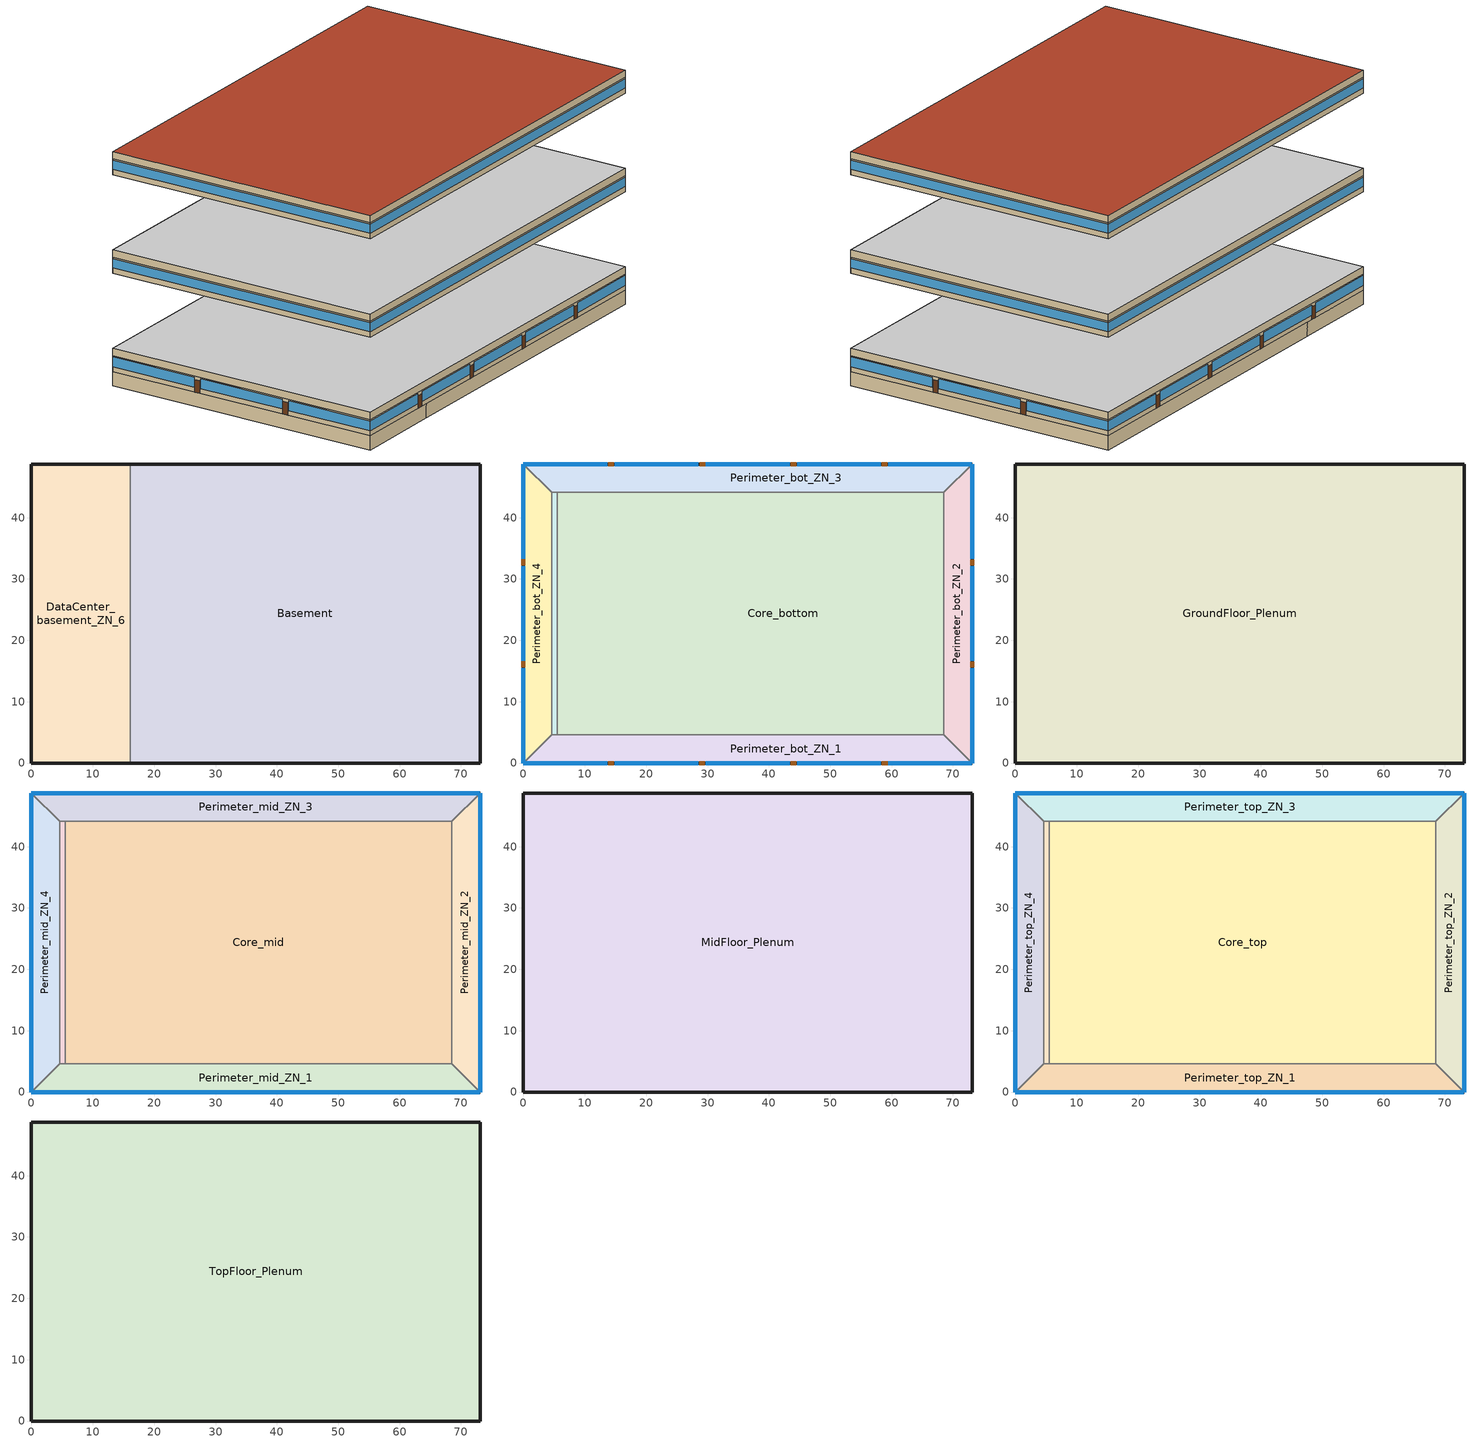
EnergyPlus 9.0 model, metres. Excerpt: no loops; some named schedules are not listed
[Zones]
Basement
 floor adiabatic (ext_slab_8in_with_carpet): 73.11,48.74 73.11,0 16.08,0 16.08,48.74 z-2.44
 wall ground (Basement_Wall_East_Cfactor): 73.11,0 73.11,48.74 z-2.44:0
 wall ground (Basement_Wall_South_Cfactor): 16.08,0 73.11,0 z-2.44:0
 wall ground (Basement_Wall_North_Cfactor): 73.11,48.74 16.08,48.74 z-2.44:0
 wall to DataCenter_basement_ZN_6 (int_wall): 16.08,48.74 16.08,0 z-2.44:0
DataCenter_basement_ZN_6
 floor adiabatic (ext_slab_8in_with_carpet): 16.08,48.74 16.08,0 0,0 0,48.74 z-2.44
 wall ground (DataCenter_basement_ZN_6_Wall_North_Cfactor): 16.08,48.74 0,48.74 z-2.44:0
 wall ground (DataCenter_basement_ZN_6_Wall_South_Cfactor): 0,0 16.08,0 z-2.44:0
 wall ground (DataCenter_basement_ZN_6_Wall_West_Cfactor): 0,48.74 0,0 z-2.44:0
Core_bottom
 floor to DataCenter_basement_ZN_6 (int_slab_floor): 16.08,44.16 16.08,4.57 5.49,4.57 5.49,44.16 z0
 floor to Basement (int_slab_floor): 68.53,44.16 68.53,4.57 16.08,4.57 16.08,44.16 z0
 wall to Perimeter_bot_ZN_1 (int_wall): 5.49,4.57 68.53,4.57 z0:2.74
 wall to DataCenter_bot_ZN_6 (int_wall): 5.49,44.16 5.49,4.57 z0:2.74
 wall to Perimeter_bot_ZN_3 (int_wall): 68.53,44.16 5.49,44.16 z0:2.74
 wall to Perimeter_bot_ZN_2 (int_wall): 68.53,4.57 68.53,44.16 z0:2.74
 ceiling to GroundFloor_Plenum (DropCeiling): 5.49,44.16 5.49,4.57 68.53,4.57 68.53,44.16 z2.74
Perimeter_bot_ZN_3
 floor to Basement (int_slab_floor): 73.11,48.74 68.53,44.16 16.08,44.16 16.08,48.74 z0
 floor to DataCenter_basement_ZN_6 (int_slab_floor): 16.08,48.74 16.08,44.16 4.57,44.16 0,48.74 z0
 wall outside (nonres_ext_wall): 73.11,48.74 0,48.74 z0:2.74
 wall to Perimeter_bot_ZN_4 (int_wall): 0,48.74 4.57,44.16 z0:2.74
 wall to Perimeter_bot_ZN_2 (int_wall): 68.53,44.16 73.11,48.74 z0:2.74
 wall to DataCenter_bot_ZN_6 (int_wall): 4.57,44.16 5.49,44.16 z0:2.74
 window (Window_U_0.26_SHGC_0.4): 73.11,48.74 59.46,48.74 / 58.24,48.74 44.6,48.74 / 43.38,48.74 29.73,48.74 / 28.51,48.74 14.86,48.74 / 13.65,48.74 0,48.74 z0.8:2.5
 door (Swinging Door_con): 59.29,48.74 58.38,48.74 / 44.44,48.74 43.52,48.74 / 29.61,48.74 28.7,48.74 / 14.74,48.74 13.82,48.74 z0:2.13
 ceiling to GroundFloor_Plenum (DropCeiling): 0,48.74 4.57,44.16 68.53,44.16 73.11,48.74 z2.74
Perimeter_bot_ZN_2
 floor to Basement (int_slab_floor): 73.11,48.74 73.11,0 68.53,4.57 68.53,44.16 z0
 wall outside (nonres_ext_wall): 73.11,0 73.11,48.74 z0:2.74
 wall to Perimeter_bot_ZN_1 (int_wall): 68.53,4.57 73.11,0 z0:2.74
 window (Window_U_0.26_SHGC_0.4): 73.11,0 73.11,15.43 / 73.11,16.65 73.11,32.09 / 73.11,33.3 73.11,48.74 z0.83:2.5
 door (Swinging Door_con): 73.11,15.6 73.11,16.51 / 73.11,32.21 73.11,33.12 z0:2.13
 ceiling to GroundFloor_Plenum (DropCeiling): 68.53,44.16 68.53,4.57 73.11,0 73.11,48.74 z2.74
Perimeter_bot_ZN_1
 floor to DataCenter_basement_ZN_6 (int_slab_floor): 16.08,4.57 16.08,0 0,0 4.57,4.57 z0
 floor to Basement (int_slab_floor): 68.53,4.57 73.11,0 16.08,0 16.08,4.57 z0
 wall outside (nonres_ext_wall): 0,0 73.11,0 z0:2.74
 wall to DataCenter_bot_ZN_6 (int_wall): 5.49,4.57 4.57,4.57 z0:2.74
 wall to Perimeter_bot_ZN_4 (int_wall): 4.57,4.57 0,0 z0:2.74
 window (Window_U_0.26_SHGC_0.4): 0,0 13.65,0 / 14.87,0 28.51,0 / 29.73,0 43.38,0 / 44.6,0 58.24,0 / 59.46,0 73.11,0 z0.8:2.5
 door (Swinging Door_con): 13.81,0 14.73,0 / 28.64,0 29.56,0 / 43.53,0 44.44,0 / 58.43,0 59.34,0 z0:2.13
 ceiling to GroundFloor_Plenum (DropCeiling): 4.57,4.57 0,0 73.11,0 68.53,4.57 z2.74
Perimeter_bot_ZN_4
 floor to DataCenter_basement_ZN_6 (int_slab_floor): 4.57,44.16 4.57,4.57 0,0 0,48.74 z0
 wall outside (nonres_ext_wall): 0,48.74 0,0 z0:2.74
 wall to DataCenter_bot_ZN_6 (int_wall): 4.57,4.57 4.57,44.16 z0:2.74
 window (Window_U_0.26_SHGC_0.4): 0,48.74 0,33.3 / 0,32.09 0,16.65 / 0,15.43 0,0 z0.83:2.5
 door (Swinging Door_con): 0,33.19 0,32.27 / 0,16.55 0,15.64 z0:2.13
 ceiling to GroundFloor_Plenum (DropCeiling): 0,48.74 0,0 4.57,4.57 4.57,44.16 z2.74
DataCenter_bot_ZN_6
 floor to DataCenter_basement_ZN_6 (int_slab_floor): 5.49,44.16 5.49,4.57 4.57,4.57 4.57,44.16 z0
 ceiling to GroundFloor_Plenum (DropCeiling): 4.57,44.16 4.57,4.57 5.49,4.57 5.49,44.16 z2.74
GroundFloor_Plenum
 wall outside (nonres_ext_wall): 73.11,48.74 0,48.74 0,0 73.11,0 73.11,48.74 z2.74:3.96
 ceiling adiabatic (int_slab_ceiling): 0,48.74 0,0 73.11,0 73.11,48.74 z3.96
Core_mid
 floor adiabatic (int_slab_floor): 68.53,44.16 68.53,4.57 5.49,4.57 5.49,44.16 z16.77
 wall to Perimeter_mid_ZN_1 (int_wall): 5.49,4.57 68.53,4.57 z16.77:19.51
 wall to DataCenter_mid_ZN_6 (int_wall): 5.49,44.16 5.49,4.57 z16.77:19.51
 wall to Perimeter_mid_ZN_3 (int_wall): 68.53,44.16 5.49,44.16 z16.77:19.51
 wall to Perimeter_mid_ZN_2 (int_wall): 68.53,4.57 68.53,44.16 z16.77:19.51
 ceiling to MidFloor_Plenum (DropCeiling): 5.49,44.16 5.49,4.57 68.53,4.57 68.53,44.16 z19.51
Perimeter_mid_ZN_3
 floor adiabatic (int_slab_floor): 73.11,48.74 68.53,44.16 4.57,44.16 0,48.74 z16.77
 wall outside (nonres_ext_wall): 73.11,48.74 0,48.74 z16.77:19.51
 wall to Perimeter_mid_ZN_4 (int_wall): 0,48.74 4.57,44.16 z16.77:19.51
 wall to Perimeter_mid_ZN_2 (int_wall): 68.53,44.16 73.11,48.74 z16.77:19.51
 wall to DataCenter_mid_ZN_6 (int_wall): 4.57,44.16 5.49,44.16 z16.77:19.51
 window (Window_U_0.26_SHGC_0.4): 73.11,48.74 0,48.74 z17.68:19.27
 ceiling to MidFloor_Plenum (DropCeiling): 0,48.74 4.57,44.16 68.53,44.16 73.11,48.74 z19.51
Perimeter_mid_ZN_2
 floor adiabatic (int_slab_floor): 73.11,48.74 73.11,0 68.53,4.57 68.53,44.16 z16.77
 wall outside (nonres_ext_wall): 73.11,0 73.11,48.74 z16.77:19.51
 wall to Perimeter_mid_ZN_1 (int_wall): 68.53,4.57 73.11,0 z16.77:19.51
 window (Window_U_0.26_SHGC_0.4): 73.11,0 73.11,48.74 z17.68:19.27
 ceiling to MidFloor_Plenum (DropCeiling): 68.53,44.16 68.53,4.57 73.11,0 73.11,48.74 z19.51
Perimeter_mid_ZN_1
 floor adiabatic (int_slab_floor): 68.53,4.57 73.11,0 0,0 4.57,4.57 z16.77
 wall outside (nonres_ext_wall): 0,0 73.11,0 z16.77:19.51
 wall to DataCenter_mid_ZN_6 (int_wall): 5.49,4.57 4.57,4.57 z16.77:19.51
 wall to Perimeter_mid_ZN_4 (int_wall): 4.57,4.57 0,0 z16.77:19.51
 window (Window_U_0.26_SHGC_0.4): 0,0 73.11,0 z17.68:19.27
 ceiling to MidFloor_Plenum (DropCeiling): 4.57,4.57 0,0 73.11,0 68.53,4.57 z19.51
Perimeter_mid_ZN_4
 floor adiabatic (int_slab_floor): 4.57,44.16 4.57,4.57 0,0 0,48.74 z16.77
 wall outside (nonres_ext_wall): 0,48.74 0,0 z16.77:19.51
 wall to DataCenter_mid_ZN_6 (int_wall): 4.57,4.57 4.57,44.16 z16.77:19.51
 window (Window_U_0.26_SHGC_0.4): 0,48.74 0,0 z17.68:19.27
 ceiling to MidFloor_Plenum (DropCeiling): 0,48.74 0,0 4.57,4.57 4.57,44.16 z19.51
DataCenter_mid_ZN_6
 floor adiabatic (int_slab_floor): 5.49,44.16 5.49,4.57 4.57,4.57 4.57,44.16 z16.77
 ceiling to MidFloor_Plenum (DropCeiling): 4.57,44.16 4.57,4.57 5.49,4.57 5.49,44.16 z19.51
MidFloor_Plenum
 wall outside (nonres_ext_wall): 73.11,48.74 0,48.74 0,0 73.11,0 73.11,48.74 z19.51:20.73
 ceiling adiabatic (int_slab_ceiling): 0,48.74 0,0 73.11,0 73.11,48.74 z20.73
Core_top
 floor adiabatic (int_slab_floor): 68.53,44.16 68.53,4.57 5.49,4.57 5.49,44.16 z33.54
 wall to Perimeter_bot_ZN_1 (int_wall): 5.49,4.57 68.53,4.57 z33.54:36.28
 wall to Perimeter_top_ZN_4 (int_wall): 5.49,44.16 5.49,4.57 z33.54:36.28
 wall to Perimeter_top_ZN_3 (int_wall): 68.53,44.16 5.49,44.16 z33.54:36.28
 wall to Perimeter_top_ZN_2 (int_wall): 68.53,4.57 68.53,44.16 z33.54:36.28
 ceiling to TopFloor_Plenum (DropCeiling): 5.49,44.16 5.49,4.57 68.53,4.57 68.53,44.16 z36.28
Perimeter_top_ZN_3
 floor adiabatic (int_slab_floor): 73.11,48.74 68.53,44.16 4.57,44.16 0,48.74 z33.54
 wall outside (nonres_ext_wall): 73.11,48.74 0,48.74 z33.54:36.28
 wall to Perimeter_top_ZN_4 (int_wall): 0,48.74 4.57,44.16 z33.54:36.28
 wall to Perimeter_top_ZN_2 (int_wall): 68.53,44.16 73.11,48.74 z33.54:36.28
 wall to DataCenter_top_ZN_6 (int_wall): 4.57,44.16 5.49,44.16 z33.54:36.28
 window (Window_U_0.26_SHGC_0.4): 73.11,48.74 0,48.74 z34.45:36.04
 ceiling to TopFloor_Plenum (DropCeiling): 0,48.74 4.57,44.16 68.53,44.16 73.11,48.74 z36.28
Perimeter_top_ZN_2
 floor adiabatic (int_slab_floor): 73.11,48.74 73.11,0 68.53,4.57 68.53,44.16 z33.54
 wall outside (nonres_ext_wall): 73.11,0 73.11,48.74 z33.54:36.28
 wall to Perimeter_top_ZN_1 (int_wall): 68.53,4.57 73.11,0 z33.54:36.28
 window (Window_U_0.26_SHGC_0.4): 73.11,0 73.11,48.74 z34.45:36.04
 ceiling to TopFloor_Plenum (DropCeiling): 68.53,44.16 68.53,4.57 73.11,0 73.11,48.74 z36.28
Perimeter_top_ZN_1
 floor adiabatic (int_slab_floor): 68.53,4.57 73.11,0 0,0 4.57,4.57 z33.54
 wall outside (nonres_ext_wall): 0,0 73.11,0 z33.54:36.28
 wall to DataCenter_top_ZN_6 (int_wall): 5.49,4.57 4.57,4.57 z33.54:36.28
 wall to Perimeter_top_ZN_4 (int_wall): 4.57,4.57 0,0 z33.54:36.28
 window (Window_U_0.26_SHGC_0.4): 0,0 73.11,0 z34.45:36.04
 ceiling to TopFloor_Plenum (DropCeiling): 4.57,4.57 0,0 73.11,0 68.53,4.57 z36.28
Perimeter_top_ZN_4
 floor adiabatic (int_slab_floor): 4.57,44.16 4.57,4.57 0,0 0,48.74 z33.54
 wall outside (nonres_ext_wall): 0,48.74 0,0 z33.54:36.28
 wall to DataCenter_top_ZN_6 (int_wall): 4.57,4.57 4.57,44.16 z33.54:36.28
 window (Window_U_0.26_SHGC_0.4): 0,48.74 0,0 z34.45:36.04
 ceiling to TopFloor_Plenum (DropCeiling): 0,48.74 0,0 4.57,4.57 4.57,44.16 z36.28
DataCenter_top_ZN_6
 floor adiabatic (int_slab_floor): 5.49,44.16 5.49,4.57 4.57,4.57 4.57,44.16 z33.54
 ceiling to TopFloor_Plenum (DropCeiling): 4.57,44.16 4.57,4.57 5.49,4.57 5.49,44.16 z36.28
TopFloor_Plenum
 wall outside (nonres_ext_wall): 0,0 73.11,0 73.11,48.74 0,48.74 0,0 z36.28:37.5
 roof outside (nonres_roof): 0,48.74 0,0 73.11,0 73.11,48.74 z37.5
[Building]
OfficeLarge: North Axis {deg}=0; Terrain=City; Loads Convergence Tolerance Value=0.04; Temperature Convergence Tolerance Value {deltaC}=0.2; Solar Distribution=FullInteriorAndExterior; Maximum Number of Warmup Days=25; Minimum Number of Warmup Days=6
[Site:Location]
Site:Location=Fairbanks Intl Arpt_AK_USA Design_Conditions; Latitude {N+ S-}=64.82; Longitude {W- E+}=-147.85; Time Zone Relative to GMT {GMT+/-}=-9; Elevation {m}=133
[SizingPeriod:DesignDay] Day of Month=21; Dry-Bulb Temperature Range Modifier Type=DefaultMultipliers; Humidity Condition Type=Wetbulb; Barometric Pressure {Pa}=99737; Rain {Yes/No}=No; Snow on ground {Yes/No}=No; Daylight Savings Time Indicator=No
Name | Month | Day Type | Maximum Dry-Bulb Temperature {C} | Daily Dry-Bulb Temperature Range {C} | Wetbulb at Maximum Dry-Bulb {C} | Wind Speed {m/s} design conditions vs. traditional 6.71 m/s (15 mph) | Wind Direction {Degrees; N=0, S=180} | Solar Model Indicator | Clearness {0.0 to 1.1} | Wind Speed {m/s} design conditions vs. traditional 3.35 m/s (7mph) | ASHRAE Clear Sky Optical Depth for Beam Irradiance (taub) | ASHRAE Clear Sky Optical Depth for Diffuse Irradiance (taud)
Fairbanks Intl Arpt Ann Htg 99.6% Condns DB | 1 | WinterDesignDay | -41.9 | 0 | -41.9 | 0.3 | 20 | ASHRAEClearSky | 0
Fairbanks Intl Arpt Ann Clg .4% Condns DB=>MWB | 7 | SummerDesignDay | 27.4 | 10.2 | 16.1 |  | 180 | ASHRAETau |  | 3.1 | 0.387 | 2.212
[Site:WaterMainsTemperature]
Calculation Method=Correlation; Annual average outdoor air temperature {C}=-1.525; Maximum difference in monthly average outdoor air temperatures {C}=36.2
[Site:GroundTemperature:FCfactorMethod]
January Ground Temperature {C}=-3.1; February Ground Temperature {C}=-17.7; March Ground Temperature {C}=-19.3; April Ground Temperature {C}=-17.6; May Ground Temperature {C}=-15.4; June Ground Temperature {C}=-10.3; July Ground Temperature {C}=0.7; August Ground Temperature {C}=10.6; September Ground Temperature {C}=16; October Ground Temperature {C}=16.9; November Ground Temperature {C}=14.2; December Ground Temperature {C}=6.7
[Material:NoMass]
Opaque Door panel_con: MediumRough, 0.475964, 0.9, 0.7, 0.7
CP02 CARPET PAD: VeryRough, 0.21648, 0.9, 0.7, 0.8
Nonres_Roof_Insulation: MediumSmooth, 6.09289, 0.9, 0.7, 0.7
Nonres_Exterior_Wall_Insulation: MediumSmooth, 3.35193, 0.9, 0.7, 0.7
[Construction]
Swinging Door_con: Opaque Door panel_con
InteriorFurnishings: Std Wood 6inch
DropCeiling: AC02 Acoustic Ceiling
int_wall: G01 13mm gypsum board, G01 13mm gypsum board
ext_slab_8in_with_carpet: 200mm Normalweight concrete floor, CP02 CARPET PAD
int_slab_floor: 100mm Normalweight concrete floor, CP02 CARPET PAD
int_slab_ceiling: CP02 CARPET PAD, 100mm Normalweight concrete floor
nonres_roof: F13 Built-up roofing, Nonres_Roof_Insulation, F08 Metal surface
nonres_ext_wall: 200mm Normalweight concrete wall, Nonres_Exterior_Wall_Insulation, G01 13mm gypsum board
Window_U_0.26_SHGC_0.4: Glazing Layer
[Material]
Name | Roughness | Thickness {m} | Conductivity {W/m-K} | Density {kg/m3} | Specific Heat {J/kg-K} | Thermal Absorptance | Solar Absorptance | Visible Absorptance | Absorptance:Thermal | Absorptance:Solar | Absorptance:Visible
Std Wood 6inch | MediumSmooth | 0.15 | 0.12 | 540 | 1210 | 0.9 | 0.7 | 0.7
AC02 Acoustic Ceiling | MediumSmooth | 0.0127 | 0.057 | 288 | 1339 | 0.9 | 0.7 | 0.2
F08 Metal surface | Smooth | 0.0008 | 45.28 | 7824 | 500
F13 Built-up roofing | Rough | 0.0095 | 0.16 | 1120 | 1460 |  |  |  | 0.9 | 0.7
G01 13mm gypsum board | Smooth | 0.0127 | 0.16 | 800 | 1090 |  |  |  | 0.9 | 0.7 | 0.5
200mm Normalweight concrete wall; 200mm Normalweight concrete floor | MediumRough | 0.2032 | 2.31 | 2322 | 832
100mm Normalweight concrete floor | MediumRough | 0.1016 | 2.31 | 2322 | 832
[WindowMaterial:SimpleGlazingSystem]
Glazing Layer: U-Factor {W/m2-K}=1.47635; Solar Heat Gain Coefficient=0.4; Visible Transmittance=0.44
[Construction:CfactorUndergroundWall] C-Factor=0.357714; Height=2.439
Basement_Wall_East_Cfactor; Basement_Wall_South_Cfactor; Basement_Wall_North_Cfactor; DataCenter_basement_ZN_6_Wall_North_Cfactor; DataCenter_basement_ZN_6_Wall_South_Cfactor; DataCenter_basement_ZN_6_Wall_West_Cfactor
[Zone]
Name | Type | Multiplier | Ceiling Height {m} | Volume {m3} | Floor Area {m2} | Part of Total Floor Area
Basement; Core_bottom; Core_top; Perimeter_bot_ZN_3; Perimeter_bot_ZN_2; Perimeter_bot_ZN_1; Perimeter_bot_ZN_4; Perimeter_top_ZN_3; Perimeter_top_ZN_2; Perimeter_top_ZN_1; Perimeter_top_ZN_4 | 1 | 1 | autocalculate | autocalculate | autocalculate | YES
Core_mid; Perimeter_mid_ZN_3; Perimeter_mid_ZN_2; Perimeter_mid_ZN_1; Perimeter_mid_ZN_4 | 1 | 10 | autocalculate | autocalculate | autocalculate | YES
GroundFloor_Plenum; TopFloor_Plenum |  | 1 | autocalculate | autocalculate | autocalculate | No
MidFloor_Plenum |  | 10 | autocalculate | autocalculate | autocalculate | No
DataCenter_bot_ZN_6; DataCenter_top_ZN_6; DataCenter_basement_ZN_6 |  | 1
DataCenter_mid_ZN_6 |  | 10
[InternalMass] Construction=InteriorFurnishings
Name | Zone | Surface Area {m2}
Basement_InternalMass_1 | Basement | 7126.21
Core_bottom_InternalMass_1 | Core_bottom | 5064.65
Core_mid_InternalMass_1 | Core_mid | 5064.65
Core_top_InternalMass_1 | Core_top | 5064.65
Perimeter_bot_ZN_3_InternalMass_1 | Perimeter_bot_ZN_3 | 626.8258
Perimeter_bot_ZN_2_InternalMass_1 | Perimeter_bot_ZN_2 | 403.9504
Perimeter_bot_ZN_1_InternalMass_1 | Perimeter_bot_ZN_1 | 626.8354
Perimeter_bot_ZN_4_InternalMass_1 | Perimeter_bot_ZN_4 | 403.9478
Perimeter_mid_ZN_3_InternalMass_1 | Perimeter_mid_ZN_3 | 626.8258
Perimeter_mid_ZN_2_InternalMass_1 | Perimeter_mid_ZN_2 | 403.9504
Perimeter_mid_ZN_1_InternalMass_1 | Perimeter_mid_ZN_1 | 626.8354
Perimeter_mid_ZN_4_InternalMass_1 | Perimeter_mid_ZN_4 | 403.9478
Perimeter_top_ZN_3_InternalMass_1 | Perimeter_top_ZN_3 | 626.8258
Perimeter_top_ZN_2_InternalMass_1 | Perimeter_top_ZN_2 | 403.9504
Perimeter_top_ZN_1_InternalMass_1 | Perimeter_top_ZN_1 | 626.8354
Perimeter_top_ZN_4_InternalMass_1 | Perimeter_top_ZN_4 | 403.9478
[People] Number of People Calculation Method=Area/Person; Zone Floor Area per Person {m2/person}=18.5788; Fraction Radiant=0.3; Sensible Heat Fraction=AUTOCALCULATE; Activity Level Schedule=ACTIVITY_SCH; Enable ASHRAE 55 Comfort Warnings=No; Mean Radiant Temperature Calculation Type=ZoneAveraged; Work Efficiency Schedule=WORK_EFF_SCH; Clothing Insulation Calculation Method=ClothingInsulationSchedule; Clothing Insulation Schedule=CLOTHING_SCH; Air Velocity Schedule=AIR_VELO_SCH; Thermal Comfort Model 1 Type=FANGER
Name | Zone or ZoneList | Number of People Schedule
Basement | Basement | BLDG_OCC_SCH_wo_SB
Core_bottom | Core_bottom | BLDG_OCC_SCH_wo_SB
Core_mid | Core_mid | BLDG_OCC_SCH_wo_SB
Core_top | Core_top | BLDG_OCC_SCH_wo_SB
Perimeter_bot_ZN_3 | Perimeter_bot_ZN_3 | BLDG_OCC_SCH_wo_SB
Perimeter_bot_ZN_2 | Perimeter_bot_ZN_2 | BLDG_OCC_SCH_wo_SB
Perimeter_bot_ZN_1 | Perimeter_bot_ZN_1 | BLDG_OCC_SCH_wo_SB
Perimeter_bot_ZN_4 | Perimeter_bot_ZN_4 | BLDG_OCC_SCH_wo_SB
Perimeter_mid_ZN_3 | Perimeter_mid_ZN_3 | BLDG_OCC_SCH_wo_SB
Perimeter_mid_ZN_2 | Perimeter_mid_ZN_2 | BLDG_OCC_SCH_w_SB
Perimeter_mid_ZN_1 | Perimeter_mid_ZN_1 | BLDG_OCC_SCH_wo_SB
Perimeter_mid_ZN_4 | Perimeter_mid_ZN_4 | BLDG_OCC_SCH_wo_SB
Perimeter_top_ZN_3 | Perimeter_top_ZN_3 | BLDG_OCC_SCH_wo_SB
Perimeter_top_ZN_2 | Perimeter_top_ZN_2 | BLDG_OCC_SCH_wo_SB
Perimeter_top_ZN_1 | Perimeter_top_ZN_1 | BLDG_OCC_SCH_wo_SB
Perimeter_top_ZN_4 | Perimeter_top_ZN_4 | BLDG_OCC_SCH_wo_SB
[Lights] Schedule=BLDG_LIGHT_SCH; Design Level Calculation Method=Watts/Area; Watts per Zone Floor Area {W/m2}=6.8889; Return Air Fraction=0; Fraction Radiant=0.7; Fraction Visible=0.2; Fraction Replaceable=1; Return Air Fraction Calculated from Plenum Temperature=No
Name | Zone or ZoneList
Basement_Lights | Basement
Core_bottom_Lights | Core_bottom
Core_mid_Lights | Core_mid
Core_top_Lights | Core_top
Perimeter_bot_ZN_3_Lights | Perimeter_bot_ZN_3
Perimeter_bot_ZN_2_Lights | Perimeter_bot_ZN_2
Perimeter_bot_ZN_1_Lights | Perimeter_bot_ZN_1
Perimeter_bot_ZN_4_Lights | Perimeter_bot_ZN_4
Perimeter_mid_ZN_3_Lights | Perimeter_mid_ZN_3
Perimeter_mid_ZN_2_Lights | Perimeter_mid_ZN_2
Perimeter_mid_ZN_1_Lights | Perimeter_mid_ZN_1
Perimeter_mid_ZN_4_Lights | Perimeter_mid_ZN_4
Perimeter_top_ZN_3_Lights | Perimeter_top_ZN_3
Perimeter_top_ZN_2_Lights | Perimeter_top_ZN_2
Perimeter_top_ZN_1_Lights | Perimeter_top_ZN_1
Perimeter_top_ZN_4_Lights | Perimeter_top_ZN_4
DataCenter_Basement_Lights | DataCenter_basement_ZN_6
DataCenter_bot_Lights | DataCenter_bot_ZN_6
DataCenter_mid_Lights | DataCenter_mid_ZN_6
DataCenter_top_Lights | DataCenter_top_ZN_6
[ElectricEquipment] Fraction Latent=0; Fraction Lost=0
Name | Zone or ZoneList | Schedule | Design Level Calculation Method | Design Level {W} | Fraction Radiant | Watts per Zone Floor Area {W/m2}
Basement_MiscPlug_Equip | Basement | Always_on | EquipmentLevel | 13457.5 | 0.5
Core_bottom_MiscPlug_Equip | Core_bottom | BLDG_EQUIP_SCH | EquipmentLevel | 20142.9 | 0.5
Core_mid_MiscPlug_Equip | Core_mid | BLDG_EQUIP_SCH | EquipmentLevel | 20142.8 | 0.5
Core_top_MiscPlug_Equip | Core_top | BLDG_EQUIP_SCH | EquipmentLevel | 20142.8 | 0.5
Perimeter_bot_ZN_3_MiscPlug_Equip | Perimeter_bot_ZN_3 | BLDG_EQUIP_SCH | EquipmentLevel | 2529.24 | 0.5
Perimeter_bot_ZN_2_MiscPlug_Equip | Perimeter_bot_ZN_2 | BLDG_EQUIP_SCH | EquipmentLevel | 1629.94 | 0.5
Perimeter_bot_ZN_1_MiscPlug_Equip | Perimeter_bot_ZN_1 | BLDG_EQUIP_SCH | EquipmentLevel | 2529.28 | 0.5
Perimeter_bot_ZN_4_MiscPlug_Equip | Perimeter_bot_ZN_4 | BLDG_EQUIP_SCH | EquipmentLevel | 1629.93 | 0.5
Perimeter_mid_ZN_3_MiscPlug_Equip | Perimeter_mid_ZN_3 | BLDG_EQUIP_SCH | EquipmentLevel | 2529.24 | 0.5
Perimeter_mid_ZN_2_MiscPlug_Equip | Perimeter_mid_ZN_2 | BLDG_EQUIP_SCH | EquipmentLevel | 1629.94 | 0.5
Perimeter_mid_ZN_1_MiscPlug_Equip | Perimeter_mid_ZN_1 | BLDG_EQUIP_SCH | EquipmentLevel | 2529.28 | 0.5
Perimeter_mid_ZN_4_MiscPlug_Equip | Perimeter_mid_ZN_4 | BLDG_EQUIP_SCH | EquipmentLevel | 1629.93 | 0.5
Perimeter_top_ZN_3_MiscPlug_Equip | Perimeter_top_ZN_3 | BLDG_EQUIP_SCH | EquipmentLevel | 2529.24 | 0.5
Perimeter_top_ZN_2_MiscPlug_Equip | Perimeter_top_ZN_2 | BLDG_EQUIP_SCH | EquipmentLevel | 1629.94 | 0.5
Perimeter_top_ZN_1_MiscPlug_Equip | Perimeter_top_ZN_1 | BLDG_EQUIP_SCH | EquipmentLevel | 2529.28 | 0.5
Perimeter_top_ZN_4_MiscPlug_Equip | Perimeter_top_ZN_4 | BLDG_EQUIP_SCH | EquipmentLevel | 1629.93 | 0.5
DataCenter_Basement_MiscPlug_Equip | DataCenter_basement_ZN_6 | DataCenter_EQUIP_SCH | Watts/Area | 0 | 0.1 | 484.423
DataCenter_bot_MiscPlug_Equip | DataCenter_bot_ZN_6 | DataCenter_EQUIP_SCH | Watts/Area | 0 | 0.1 | 215.299
DataCenter_mid_MiscPlug_Equip | DataCenter_mid_ZN_6 | DataCenter_EQUIP_SCH | Watts/Area | 0 | 0.1 | 215.299
DataCenter_top_MiscPlug_Equip | DataCenter_top_ZN_6 | DataCenter_EQUIP_SCH | Watts/Area | 0 | 0.1 | 215.299
[Exterior:FuelEquipment] Fuel Use Type=Electricity
Name | Schedule | Design Level {W}
Elevators | BLDG_ELEVATORS | 244444
Elevators_Lights_Fan | ELEV_LIGHT_FAN_SCH_ADD_DF | 752
[Exterior:Lights] Control Option=AstronomicalClock
Name | Schedule | Design Level {W}
Exterior_Lights_a | Exterior_lighting_schedule_a | 12979.2
Exterior_Lights_b | Exterior_lighting_schedule_b_2016 | 968
Exterior_Lights_c | Exterior_lighting_schedule_c_2016 | 26027
[Daylighting:Controls] Daylighting Method=SplitFlux; Lighting Control Type=Continuousoff; Minimum Input Power Fraction for Continuous or ContinuousOff Dimming Control=0.2; Minimum Light Output Fraction for Continuous or ContinuousOff Dimming Control=0.2; Number of Stepped Control Steps=3; Probability Lighting will be Reset When Needed in Manual Stepped Control=1; Maximum Allowable Discomfort Glare Index=22; Fraction of Zone Controlled by Reference Point 1=0.3857; Illuminance Setpoint at Reference Point 1 {lux}=377; Fraction of Zone Controlled by Reference Point 2=0.1385; Illuminance Setpoint at Reference Point 2 {lux}=377
Name | Zone | Glare Calculation Daylighting Reference Point | Glare Calculation Azimuth Angle of View Direction Clockwise from Zone y-Axis {deg} | Daylighting Reference Point 1 | Daylighting Reference Point 2
Perimeter_bot_ZN_1_DaylCtrl | Perimeter_bot_ZN_1 | Perimeter_bot_ZN_1_DaylRefPt1 | 180 | Perimeter_bot_ZN_1_DaylRefPt1 | Perimeter_bot_ZN_1_DaylRefPt2
Perimeter_bot_ZN_2_DaylCtrl | Perimeter_bot_ZN_2 | Perimeter_bot_ZN_2_DaylRefPt1 | 90 | Perimeter_bot_ZN_2_DaylRefPt1 | Perimeter_bot_ZN_2_DaylRefPt2
Perimeter_bot_ZN_3_DaylCtrl | Perimeter_bot_ZN_3 | Perimeter_bot_ZN_3_DaylRefPt1 | 0 | Perimeter_bot_ZN_3_DaylRefPt1 | Perimeter_bot_ZN_3_DaylRefPt2
Perimeter_bot_ZN_4_DaylCtrl | Perimeter_bot_ZN_4 | Perimeter_bot_ZN_4_DaylRefPt1 | 270 | Perimeter_bot_ZN_4_DaylRefPt1 | Perimeter_bot_ZN_4_DaylRefPt2
Perimeter_mid_ZN_1_DaylCtrl | Perimeter_mid_ZN_1 | Perimeter_mid_ZN_1_DaylRefPt1 | 180 | Perimeter_mid_ZN_1_DaylRefPt1 | Perimeter_mid_ZN_1_DaylRefPt2
Perimeter_mid_ZN_2_DaylCtrl | Perimeter_mid_ZN_2 | Perimeter_mid_ZN_2_DaylRefPt1 | 90 | Perimeter_mid_ZN_2_DaylRefPt1 | Perimeter_mid_ZN_2_DaylRefPt2
Perimeter_mid_ZN_3_DaylCtrl | Perimeter_mid_ZN_3 | Perimeter_mid_ZN_3_DaylRefPt1 | 0 | Perimeter_mid_ZN_3_DaylRefPt1 | Perimeter_mid_ZN_3_DaylRefPt2
Perimeter_mid_ZN_4_DaylCtrl | Perimeter_mid_ZN_4 | Perimeter_mid_ZN_4_DaylRefPt1 | 270 | Perimeter_mid_ZN_4_DaylRefPt1 | Perimeter_mid_ZN_4_DaylRefPt2
Perimeter_top_ZN_1_DaylCtrl | Perimeter_top_ZN_1 | Perimeter_top_ZN_1_DaylRefPt1 | 180 | Perimeter_top_ZN_1_DaylRefPt1 | Perimeter_top_ZN_1_DaylRefPt2
Perimeter_top_ZN_2_DaylCtrl | Perimeter_top_ZN_2 | Perimeter_top_ZN_2_DaylRefPt1 | 90 | Perimeter_top_ZN_2_DaylRefPt1 | Perimeter_top_ZN_2_DaylRefPt2
Perimeter_top_ZN_3_DaylCtrl | Perimeter_top_ZN_3 | Perimeter_top_ZN_3_DaylRefPt1 | 0 | Perimeter_top_ZN_3_DaylRefPt1 | Perimeter_top_ZN_3_DaylRefPt2
Perimeter_top_ZN_4_DaylCtrl | Perimeter_top_ZN_4 | Perimeter_top_ZN_4_DaylRefPt1 | 270 | Perimeter_top_ZN_4_DaylRefPt1 | Perimeter_top_ZN_4_DaylRefPt2
[ZoneInfiltration:DesignFlowRate] Schedule=INFIL_SCH_PNNL; Design Flow Rate Calculation Method=Flow/ExteriorArea; Constant Term Coefficient=0; Temperature Term Coefficient=0; Velocity Term Coefficient=0.224; Velocity Squared Term Coefficient=0
Name | Zone or ZoneList | Flow per Exterior Surface Area {m3/s-m2}
Perimeter_bot_ZN_3_Infiltration | Perimeter_bot_ZN_3 | 0.00056896
Perimeter_bot_ZN_2_Infiltration | Perimeter_bot_ZN_2 | 0.00056896
Perimeter_bot_ZN_1_Infiltration | Perimeter_bot_ZN_1 | 0.00056896
Perimeter_bot_ZN_4_Infiltration | Perimeter_bot_ZN_4 | 0.00056896
Perimeter_mid_ZN_3_Infiltration | Perimeter_mid_ZN_3 | 0.00056896
Perimeter_mid_ZN_2_Infiltration | Perimeter_mid_ZN_2 | 0.00056896
Perimeter_mid_ZN_1_Infiltration | Perimeter_mid_ZN_1 | 0.00056896
Perimeter_mid_ZN_4_Infiltration | Perimeter_mid_ZN_4 | 0.00056896
Perimeter_top_ZN_3_Infiltration | Perimeter_top_ZN_3 | 0.00056896
Perimeter_top_ZN_2_Infiltration | Perimeter_top_ZN_2 | 0.00056896
Perimeter_top_ZN_1_Infiltration | Perimeter_top_ZN_1 | 0.00056896
Perimeter_top_ZN_4_Infiltration | Perimeter_top_ZN_4 | 0.00056896
GroundFloor_Plenum_Infiltration | GroundFloor_Plenum | 0.00056896
MidFloor_Plenum_Infiltration | MidFloor_Plenum | 0.00056896
TopFloor_Plenum_Infiltration | TopFloor_Plenum | 4.37644e-05
[AvailabilityManager:Scheduled] Schedule=Always_On
AirLoop DataCenter Basement Availability; AirLoop DataCenter bot Availability; AirLoop DataCenter mid Availability; AirLoop DataCenter top Availability
[AvailabilityManager:NightCycle] Applicability Schedule=Always_On; Fan Schedule=HVACOperationSchd; Control Type=CycleOnAny; Thermostat Tolerance {deltaC}=1; Cycling Run Time Control Type=FixedRunTime; Cycling Run Time {s}=1800
CAV_bas Availability Manager; VAV_bot WITH REHEAT Availability Manager; VAV_mid WITH REHEAT Availability Manager; VAV_top WITH REHEAT Availability Manager
[AirLoopHVAC:ReturnPlenum]
Name | Zone
GroundFloor_Return_Plenum | GroundFloor_Plenum
MidFloor_Return_Plenum | MidFloor_Plenum
TopFloor_Return_Plenum | TopFloor_Plenum
[EnergyManagementSystem:Sensor]
Name | Output:Variable or Output:Meter | Output:Variable or Output:Meter Index Key
T_OA | Site Outdoor Air Drybulb Temperature
Facility_Int_LTG | InteriorLights:Electricity
SensedCurveInput | Performance Curve Input Variable 1 Value | Tower_Fan_Curve
SensedCurveValue | Performance Curve Output Value | Tower_Fan_Curve
OAT | Site Outdoor Air Drybulb Temperature | Environment
[EnergyManagementSystem:Actuator]
Name | Actuated Component Unique | Actuated Component Type | Actuated Component Control Type
DataCenter_ExtraElecHeatC_Status | DataCenter_ExtraElecHeatC_Sch | Schedule:Compact | Schedule Value
DataCenter_ExtraWaterHeatC_Status | DataCenter_ExtraWaterHeatC_Sch | Schedule:Compact | Schedule Value
VAV_bot_WITH_REHEAT_MAX_OA_FRAC | VAV_bot WITH REHEAT Max OA Fraction | Schedule:Constant | Schedule Value
VAV_mid_WITH_REHEAT_MAX_OA_FRAC | VAV_mid WITH REHEAT Max OA Fraction | Schedule:Constant | Schedule Value
VAV_top_WITH_REHEAT_MAX_OA_FRAC | VAV_top WITH REHEAT Max OA Fraction | Schedule:Constant | Schedule Value
TowerCurveOutput | Tower_Fan_Curve | Curve | Curve Result
BoilerCurve | HEATSYS1 BOILER EFFICIENCY CURVE | Curve | Curve Result
CLGSETP_SCH_Actuator | CLGSETP_SCH_Yes_Optimum | Schedule:Compact | Schedule Value
CLGSETP_SCH_w_SB_Actuator | CLGSETP_SCH_Yes_Optimum_w_SB | Schedule:Compact | Schedule Value
HTGSETP_SCH_Actuator | HTGSETP_SCH_Yes_Optimum | Schedule:Compact | Schedule Value
HTGSETP_SCH_w_SB_Actuator | HTGSETP_SCH_Yes_Optimum_w_SB | Schedule:Compact | Schedule Value
Basement_Light_Actuator | Basement_lights | Lights | Electric Power Level
Core_bottom_Light_Actuator | Core_bottom_lights | Lights | Electric Power Level
Core_mid_Light_Actuator | Core_mid_lights | Lights | Electric Power Level
Core_top_Light_Actuator | Core_top_lights | Lights | Electric Power Level
Perimeter_bot_ZN_3_Light_Actuator | Perimeter_bot_ZN_3_lights | Lights | Electric Power Level
Perimeter_bot_ZN_2_Light_Actuator | Perimeter_bot_ZN_2_lights | Lights | Electric Power Level
Perimeter_bot_ZN_1_Light_Actuator | Perimeter_bot_ZN_1_lights | Lights | Electric Power Level
Perimeter_bot_ZN_4_Light_Actuator | Perimeter_bot_ZN_4_lights | Lights | Electric Power Level
Perimeter_mid_ZN_3_Light_Actuator | Perimeter_mid_ZN_3_lights | Lights | Electric Power Level
Perimeter_mid_ZN_2_Light_Actuator | Perimeter_mid_ZN_2_lights | Lights | Electric Power Level
Perimeter_mid_ZN_1_Light_Actuator | Perimeter_mid_ZN_1_lights | Lights | Electric Power Level
Perimeter_mid_ZN_4_Light_Actuator | Perimeter_mid_ZN_4_lights | Lights | Electric Power Level
Perimeter_top_ZN_3_Light_Actuator | Perimeter_top_ZN_3_lights | Lights | Electric Power Level
Perimeter_top_ZN_2_Light_Actuator | Perimeter_top_ZN_2_lights | Lights | Electric Power Level
Perimeter_top_ZN_1_Light_Actuator | Perimeter_top_ZN_1_lights | Lights | Electric Power Level
Perimeter_top_ZN_4_Light_Actuator | Perimeter_top_ZN_4_lights | Lights | Electric Power Level
[EnergyManagementSystem:ProgramCallingManager]
DataCenter_Main_Manager: InsideHVACSystemIterationLoop; DataCenter_Main
VAV_bot_WITH_REHEAT_MAX_OA_FRAC_Prog_Manager: InsideHVACSystemIterationLoop; VAV_bot_WITH_REHEAT_MAX_OA_FRAC
VAV_mid_WITH_REHEAT_MAX_OA_FRAC_Prog_Manager: InsideHVACSystemIterationLoop; VAV_mid_WITH_REHEAT_MAX_OA_FRAC
VAV_top_WITH_REHEAT_MAX_OA_FRAC_Prog_Manager: InsideHVACSystemIterationLoop; VAV_top_WITH_REHEAT_MAX_OA_FRAC
Transformer_Load_Prog_Manager: AfterPredictorAfterHVACManagers; Transformer_Load_Prog
ChangeTowerFlow_Manager: InsideHVACSystemIterationLoop; ChangTowerFlow
BoilerParManager: BeginNewEnvironment; SetBoilerPar
BoilerCurveManager: InsideHVACSystemIterationLoop; SetBoilerCurve
OA_BASED_OPTIMUM_START_EMS_Program Manager: AfterPredictorAfterHVACManagers; OA_BASED_OPTIMUM_START_EMS_Program
PlantPump_EMS_Program Manager: InsideHVACSystemIterationLoop; PlantPump_EMS_Program
SET_Basement_Light_EMS_Program_Prog_Manager: AfterPredictorAfterHVACManagers; SET_Basement_Light_EMS_Program
SET_Core_bottom_Light_EMS_Program_Prog_Manager: AfterPredictorAfterHVACManagers; SET_Core_bottom_Light_EMS_Program
SET_Core_mid_Light_EMS_Program_Prog_Manager: AfterPredictorAfterHVACManagers; SET_Core_mid_Light_EMS_Program
SET_Core_top_Light_EMS_Program_Prog_Manager: AfterPredictorAfterHVACManagers; SET_Core_top_Light_EMS_Program
SET_Perimeter_bot_ZN_3_Light_EMS_Program_Prog_Manager: AfterPredictorAfterHVACManagers; SET_Perimeter_bot_ZN_3_Light_EMS_Program
SET_Perimeter_bot_ZN_2_Light_EMS_Program_Prog_Manager: AfterPredictorAfterHVACManagers; SET_Perimeter_bot_ZN_2_Light_EMS_Program
SET_Perimeter_bot_ZN_1_Light_EMS_Program_Prog_Manager: AfterPredictorAfterHVACManagers; SET_Perimeter_bot_ZN_1_Light_EMS_Program
SET_Perimeter_bot_ZN_4_Light_EMS_Program_Prog_Manager: AfterPredictorAfterHVACManagers; SET_Perimeter_bot_ZN_4_Light_EMS_Program
SET_Perimeter_mid_ZN_3_Light_EMS_Program_Prog_Manager: AfterPredictorAfterHVACManagers; SET_Perimeter_mid_ZN_3_Light_EMS_Program
SET_Perimeter_mid_ZN_2_Light_EMS_Program_Prog_Manager: AfterPredictorAfterHVACManagers; SET_Perimeter_mid_ZN_2_Light_EMS_Program
SET_Perimeter_mid_ZN_1_Light_EMS_Program_Prog_Manager: AfterPredictorAfterHVACManagers; SET_Perimeter_mid_ZN_1_Light_EMS_Program
SET_Perimeter_mid_ZN_4_Light_EMS_Program_Prog_Manager: AfterPredictorAfterHVACManagers; SET_Perimeter_mid_ZN_4_Light_EMS_Program
SET_Perimeter_top_ZN_3_Light_EMS_Program_Prog_Manager: AfterPredictorAfterHVACManagers; SET_Perimeter_top_ZN_3_Light_EMS_Program
SET_Perimeter_top_ZN_2_Light_EMS_Program_Prog_Manager: AfterPredictorAfterHVACManagers; SET_Perimeter_top_ZN_2_Light_EMS_Program
SET_Perimeter_top_ZN_1_Light_EMS_Program_Prog_Manager: AfterPredictorAfterHVACManagers; SET_Perimeter_top_ZN_1_Light_EMS_Program
SET_Perimeter_top_ZN_4_Light_EMS_Program_Prog_Manager: AfterPredictorAfterHVACManagers; SET_Perimeter_top_ZN_4_Light_EMS_Program
[EnergyManagementSystem:Program]
DataCenter_Main: IF DataCenter_Humidifier_Status > 0; SET DataCenter_ExtraElecHeatC_Status = 0; SET DataCenter_ExtraElecHeatC_SP = DataCenter_AfterHumidifier_Temp + 0.36; SET DataCenter_ExtraWaterHeatC_SP = DataCenter_CLG_SP; ELSE; SET DataCenter_ExtraElecHeatC_Status = 0; SET DataCenter_ExtraElecHeatC_SP = NULL; ENDIF; IF T_OA < 10 && DataCenter_HeatC_Status >0; SET HeatGain = 0 * (DataCenter_FanDesignMass/1.2) *2118; SET FlowRate = (DataCenter_FanMassFlow/1.2)*2118; SET DataCenter_PreheatDeltaT = HeatGain/(1.08*FlowRate); SET DataCenter_ExtraWaterHeatC_Status = 1; SET DataCenter_ExtraWaterHeatC_SP = DataCenter_AfterElecHeatC_Temp + DataCenter_PreheatDeltaT; ELSE; SET DataCenter_ExtraWaterHeatC_Status = 0; ENDIF
VAV_bot_WITH_REHEAT_MAX_OA_FRAC: IF VAV_bot_WITH_REHEAT_OA > VAV_bot_WITH_REHEAT_OA_VRP; SET VAV_bot_WITH_REHEAT_MAX_OA_FRAC = NULL; ELSE; IF VAV_bot_SUPPLY_FLOW > 0; SET VAV_bot_WITH_REHEAT_MAX_OA_FRAC =      2.0304 / VAV_bot_SUPPLY_FLOW; ELSE; SET VAV_bot_WITH_REHEAT_MAX_OA_FRAC = NULL; ENDIF; ENDIF
VAV_mid_WITH_REHEAT_MAX_OA_FRAC: IF VAV_mid_WITH_REHEAT_OA > VAV_mid_WITH_REHEAT_OA_VRP; SET VAV_mid_WITH_REHEAT_MAX_OA_FRAC = NULL; ELSE; IF VAV_mid_SUPPLY_FLOW > 0; SET VAV_mid_WITH_REHEAT_MAX_OA_FRAC =      20.304 / VAV_mid_SUPPLY_FLOW; ELSE; SET VAV_mid_WITH_REHEAT_MAX_OA_FRAC = NULL; ENDIF; ENDIF
VAV_top_WITH_REHEAT_MAX_OA_FRAC: IF VAV_top_WITH_REHEAT_OA > VAV_top_WITH_REHEAT_OA_VRP; SET VAV_top_WITH_REHEAT_MAX_OA_FRAC = NULL; ELSE; IF VAV_top_SUPPLY_FLOW > 0; SET VAV_top_WITH_REHEAT_MAX_OA_FRAC =      2.0304 / VAV_top_SUPPLY_FLOW; ELSE; SET VAV_top_WITH_REHEAT_MAX_OA_FRAC = NULL; ENDIF; ENDIF
Transformer_Load_Prog: SET Wired_LTG = Facility_Int_LTG*0.0281
ChangTowerFlow: IF Chiller1_Status > 0 && Chiller2_Status == 0 && SensedCurveInput > 0.2; IF (0.5 * SensedCurveInput) > 0.2; SET AirInput = 0.5 * SensedCurveInput; ELSE; SET AirInput = 0.2; ENDIF; SET TowerCurveOutput =  2* (AirInput^3); ELSE; SET TowerCurveOutput = SensedCurveValue; ENDIF
SetBoilerPar: SET CapRated =  2121128.4; SET EtRated =  0.8125; SET CapRated = (CapRated *3.412)/1000; SET SkinLossRate = 0.02; SET BoilerType = 1; IF BoilerType  == 1; IF CapRated >10000; SET PLRx = 0.2; ELSEIF CapRated >5000; SET PLRx = 0.25; ELSEIF CapRated >1000; SET PLRx = 0.33; ELSE; SET BoilerType = 2; SET PLRx = 0.2; ENDIF; ELSE; SET PLRx = 0.2; ENDIF; IF BoilerType == 1; SET CurveX = 0.975 + 0.305 * PLRx - 0.527 * (PLRx^2) + 0.249 * (PLRx^3); ELSE; SET CurveX = 0.907 + 0.320 * PLRx - 0.420 * (PLRx^2) + 0.193 * (PLRx^3); ENDIF; SET LoadX = CapRated * PLRx; SET Etx = CurveX * EtRated; SET InputEx = LoadX/Etx; SET SkinEx = CapRated * SkinLossRate; SET Ecx = (LoadX + SkinEx)/InputEx
SetBoilerCurve: IF BoilerPLR >= PLRx; IF BoilerType == 1; SET BoilerCurve = 0.975 + 0.305*BoilerPLR - 0.527*(BoilerPLR^2) + 0.249*(BoilerPLR^3); ELSE; SET BoilerCurve = 0.907 + 0.320*BoilerPLR - 0.420*(BoilerPLR^2) + 0.193*(BoilerPLR^3); ENDIF; ELSE; IF BoilerPLR == 0; SET BoilerCurve = NULL; ELSE; IF BoilerPLR <0.05; SET BoilerCurve = (0.05/(0.05 + SkinLossRate)) * (Ecx/EtRated); ELSE; SET BoilerCurve = (BoilerPLR/(BoilerPLR + SkinLossRate)) * (Ecx/EtRated); ENDIF; ENDIF; ENDIF
OA_BASED_OPTIMUM_START_EMS_Program: IF DaylightSavings==0 && DayOfWeek>1 && Hour==4 && OAT<23.9 && OAT>1.7; SET CLGSETP_SCH_Actuator = 26.7; SET HTGSETP_SCH_Actuator = 15.6; SET CLGSETP_SCH_w_SB_Actuator = 26.7; SET HTGSETP_SCH_w_SB_Actuator = 15.6; ELSEIF DaylightSavings==1 && DayOfWeek>1 && Hour==3 && OAT<23.9 && OAT>1.7; SET CLGSETP_SCH_Actuator = 26.7; SET HTGSETP_SCH_Actuator = 15.6; SET CLGSETP_SCH_w_SB_Actuator = 26.7; SET HTGSETP_SCH_w_SB_Actuator = 15.6; ELSE; SET CLGSETP_SCH_Actuator = NULL; SET HTGSETP_SCH_Actuator = NULL; SET CLGSETP_SCH_w_SB_Actuator = NULL; SET HTGSETP_SCH_w_SB_Actuator = NULL; ENDIF
PlantPump_EMS_Program: IF ChillerPlantDemandLoad < 957014.96; SET Chiller2PumpStatus = 0; SET Chiller2Status = 0; SET Chiller2PumpFlow = 0; ELSE; SET Chiller2PumpStatus = 1; SET Chiller2Status = 1; SET Chiller2PumpFlow = Chiller2PumpDesignFlow; ENDIF
SET_Basement_Light_EMS_Program: SET Basement_LSr_IP=0.093*Basement_LSr/Basement_Area; IF (Basement_Occ_Sensor <= 0) && (Basement_LSr_IP >= 0.02); SET Basement_Light_Actuator = 0.02*Basement_Area/0.09290304; ELSE; SET Basement_Light_Actuator = NULL; ENDIF
SET_Core_bottom_Light_EMS_Program: SET Core_bottom_LSr_IP=0.093*Core_bottom_LSr/Core_bottom_Area; IF (Core_bottom_Occ_Sensor <= 0) && (Core_bottom_LSr_IP >= 0.02); SET Core_bottom_Light_Actuator = 0.02*Core_bottom_Area/0.09290304; ELSE; SET Core_bottom_Light_Actuator = NULL; ENDIF
SET_Core_mid_Light_EMS_Program: SET Core_mid_LSr_IP=0.093*Core_mid_LSr/Core_mid_Area; IF (Core_mid_Occ_Sensor <= 0) && (Core_mid_LSr_IP >= 0.02); SET Core_mid_Light_Actuator = 0.02*Core_mid_Area/0.09290304; ELSE; SET Core_mid_Light_Actuator = NULL; ENDIF
[Schedule:Compact]
Exterior_lighting_schedule_a: Through:12/31, For:AllDays, Until: 06:00, 0, Until: 24:00, 1
Exterior_lighting_schedule_b_2016: Through:12/31, For:AllDays, Until: 06:00, 0.5, Until: 24:00, 1
Exterior_lighting_schedule_c_2016: Through:12/31, For:AllDays, Until: 06:00, 0.5, Until: 19:00, 1, Until: 24:00, 0.5
ALWAYS_ON: Through: 12/31, For: AllDays, Until: 24:00, 1
BLDG_LIGHT_SCH: Through: 12/31, For: Weekdays, Until: 5:00, 0.05, Until: 6:00, 0.1, Until: 7:00, 0.0905601, Until: 8:00, 0.27168, Until: 17:00, 0.815041, Until: 18:00, 0.452801, Until: 20:00, 0.27168, Until: 22:00, 0.18112, Until: 23:00, 0.0905601, Until: 24:00, 0.0452801, For: SummerDesignDay, Until: 24:00, 1, For: Saturday, Until: 6:00, 0.05, Until: 8:00, 0.0905601, Until: 12:00, 0.27168, Until: 17:00, 0.13584, Until: 19:00, 0.0452801, Until: 24:00, 0.05, For: WinterDesignDay, Until: 24:00, 0, For: Sunday Holidays AllOtherDays, Until: 6:00, 0.05, Until: 18:00, 0.0452801, Until: 24:00, 0.05
BLDG_EQUIP_SCH: Through: 12/31, For: Weekdays, Until: 06:00, 0.294776, Until: 08:00, 0.379657, Until: 12:00, 0.854229, Until: 13:00, 0.759315, Until: 17:00, 0.854229, Until: 18:00, 0.474572, Until: 24:00, 0.379657, For: SummerDesignDay, Until: 24:00, 1, For: Saturday, Until: 06:00, 0.221082, Until: 08:00, 0.379657, Until: 12:00, 0.474572, Until: 17:00, 0.3322, Until: 19:00, 0.284743, Until: 24:00, 0.221082, For: WinterDesignDay, Until: 24:00, 0, For: Sunday Holidays AllOtherDays, Until: 06:00, 0.221082, Until: 18:00, 0.284743, Until: 24:00, 0.221082
DataCenter_EQUIP_SCH: Through: 1/31, For: SummerDesignDay, Until: 24:00, 1, For: WinterDesignDay, Until: 24:00, 0.25, For: AllOtherDays, Until: 24:00, 0.25, Through: 2/28, For: SummerDesignDay, Until: 24:00, 1, For: WinterDesignDay, Until: 24:00, 0.25, For: AllOtherDays, Until: 24:00, 0.5, Through: 3/31, For: SummerDesignDay, Until: 24:00, 1, For: WinterDesignDay, Until: 24:00, 0.25, For: AllOtherDays, Until: 24:00, 0.75, Through: 4/30, For: SummerDesignDay, Until: 24:00, 1, For: WinterDesignDay, Until: 24:00, 0.25, For: AllOtherDays, Until: 24:00, 1, Through: 5/31, For: SummerDesignDay, Until: 24:00, 1, For: WinterDesignDay, Until: 24:00, 0.25, For: AllOtherDays, Until: 24:00, 0.25, Through: 6/30, For: SummerDesignDay, Until: 24:00, 1, For: WinterDesignDay, Until: 24:00, 0.25, For: AllOtherDays, Until: 24:00, 0.5, Through: 7/31, For: SummerDesignDay, Until: 24:00, 1, For: WinterDesignDay, Until: 24:00, 0.25, For: AllOtherDays, Until: 24:00, 0.75, Through: 8/31, For: SummerDesignDay, Until: 24:00, 1, For: WinterDesignDay, Until: 24:00, 0.25, For: AllOtherDays, Until: 24:00, 1, Through: 9/30, For: SummerDesignDay, Until: 24:00, 1, For: WinterDesignDay, Until: 24:00, 0.25, For: AllOtherDays, Until: 24:00, 0.25, Through: 10/31, For: SummerDesignDay, Until: 24:00, 1, For: WinterDesignDay, Until: 24:00, 0.25, For: AllOtherDays, Until: 24:00, 0.5, Through: 11/30, For: SummerDesignDay, Until: 24:00, 1, For: WinterDesignDay, Until: 24:00, 0.25, For: AllOtherDays, Until: 24:00, 0.75, Through: 12/31, For: SummerDesignDay, Until: 24:00, 1, For: WinterDesignDay, Until: 24:00, 0.25, For: AllOtherDays, Until: 24:00, 1
BLDG_OCC_SCH_w_SB: Through: 12/31, For: Weekdays, Until: 01:00, 0, Until: 02:00, 0, Until: 03:00, 0, Until: 04:00, 0, Until: 05:00, 0, Until: 06:00, 0, Until: 07:00, 0.1, Until: 08:00, 0.2, Until: 09:00, 0.95, Until: 10:00, 0.95, Until: 11:00, 0, Until: 12:00, 0.95, Until: 13:00, 0, Until: 14:00, 0.95, Until: 15:00, 0, Until: 16:00, 0.95, Until: 17:00, 0.95, Until: 18:00, 0.3, Until: 19:00, 0.1, Until: 20:00, 0.1, Until: 21:00, 0.1, Until: 22:00, 0.1, Until: 23:00, 0.05, Until: 24:00, 0.05, For: Saturday, Until: 01:00, 0, Until: 02:00, 0, Until: 03:00, 0, Until: 04:00, 0, Until: 05:00, 0, Until: 06:00, 0, Until: 07:00, 0.1, Until: 08:00, 0.1, Until: 09:00, 0.3, Until: 10:00, 0.3, Until: 11:00, 0, Until: 12:00, 0.3, Until: 13:00, 0, Until: 14:00, 0.1, Until: 15:00, 0, Until: 16:00, 0.1, Until: 17:00, 0.1, Until: 18:00, 0.05, Until: 19:00, 0.05, Until: 20:00, 0, Until: 21:00, 0, Until: 22:00, 0, Until: 23:00, 0, Until: 24:00, 0, For: SummerDesignDay, Until: 06:00, 1e-09, Until: 22:00, 1, Until: 24:00, 0.05, For: WinterDesignDay, Until: 24:00, 0, For:Sunday Holidays AllOtherDays, Until: 06:00, 0, Until: 18:00, 0.05, Until: 24:00, 0
BLDG_OCC_SCH_wo_SB: Through: 12/31, For: Weekdays, Until: 01:00, 0, Until: 02:00, 0, Until: 03:00, 0, Until: 04:00, 0, Until: 05:00, 0, Until: 06:00, 0, Until: 07:00, 0.1, Until: 08:00, 0.2, Until: 09:00, 0.95, Until: 10:00, 0.95, Until: 11:00, 0.993313, Until: 12:00, 0.95, Until: 13:00, 0.522797, Until: 14:00, 0.95, Until: 15:00, 0.993313, Until: 16:00, 0.95, Until: 17:00, 0.95, Until: 18:00, 0.3, Until: 19:00, 0.1, Until: 20:00, 0.1, Until: 21:00, 0.1, Until: 22:00, 0.1, Until: 23:00, 0.05, Until: 24:00, 0.05, For: Saturday, Until: 01:00, 0, Until: 02:00, 0, Until: 03:00, 0, Until: 04:00, 0, Until: 05:00, 0, Until: 06:00, 0, Until: 07:00, 0.1, Until: 08:00, 0.1, Until: 09:00, 0.3, Until: 10:00, 0.3, Until: 11:00, 0.313678, Until: 12:00, 0.3, Until: 13:00, 0.104559, Until: 14:00, 0.1, Until: 15:00, 0.104559, Until: 16:00, 0.1, Until: 17:00, 0.1, Until: 18:00, 0.05, Until: 19:00, 0.05, Until: 20:00, 0, Until: 21:00, 0, Until: 22:00, 0, Until: 23:00, 0, Until: 24:00, 0, For: SummerDesignDay, Until: 06:00, 1e-09, Until: 22:00, 1, Until: 24:00, 0.05, For: WinterDesignDay, Until: 24:00, 0, For:Sunday Holidays AllOtherDays, Until: 06:00, 0, Until: 18:00, 0.05, Until: 24:00, 0
BLDG_ELEVATORS; ELEV_LIGHT_FAN_SCH_ADD_DF: Through: 12/31, For: SummerDesignDay, Until: 24:00, 0.5, For: WinterDesignDay, Until: 24:00, 0.05, For: AllOtherDays, Until: 04:00, 0.05, Until: 05:00, 0.1, Until: 06:00, 0.2, Until: 07:00, 0.4, Until: 09:00, 0.5, Until: 10:00, 0.35, Until: 16:00, 0.15, Until: 17:00, 0.35, Until: 19:00, 0.5, Until: 21:00, 0.4, Until: 22:00, 0.3, Until: 23:00, 0.2, Until: 24:00, 0.1
ACTIVITY_SCH: Through: 12/31, For: AllDays, Until: 24:00, 120
WORK_EFF_SCH: Through: 12/31, For: AllDays, Until: 24:00, 0
AIR_VELO_SCH: Through: 12/31, For: AllDays, Until: 24:00, 0.2
CLOTHING_SCH: Through: 04/30, For: AllDays, Until: 24:00, 1, Through: 09/30, For: AllDays, Until: 24:00, 0.5, Through: 12/31, For: AllDays, Until: 24:00, 1
INFIL_SCH_PNNL: Through: 12/31, For: Weekdays SummerDesignDay, Until: 06:00, 1, Until: 22:00, 0.25, Until: 24:00, 1, For: Saturday WinterDesignDay, Until: 06:00, 1, Until: 18:00, 0.25, Until: 24:00, 1, For: Sunday Holidays AllOtherDays, Until: 24:00, 1
